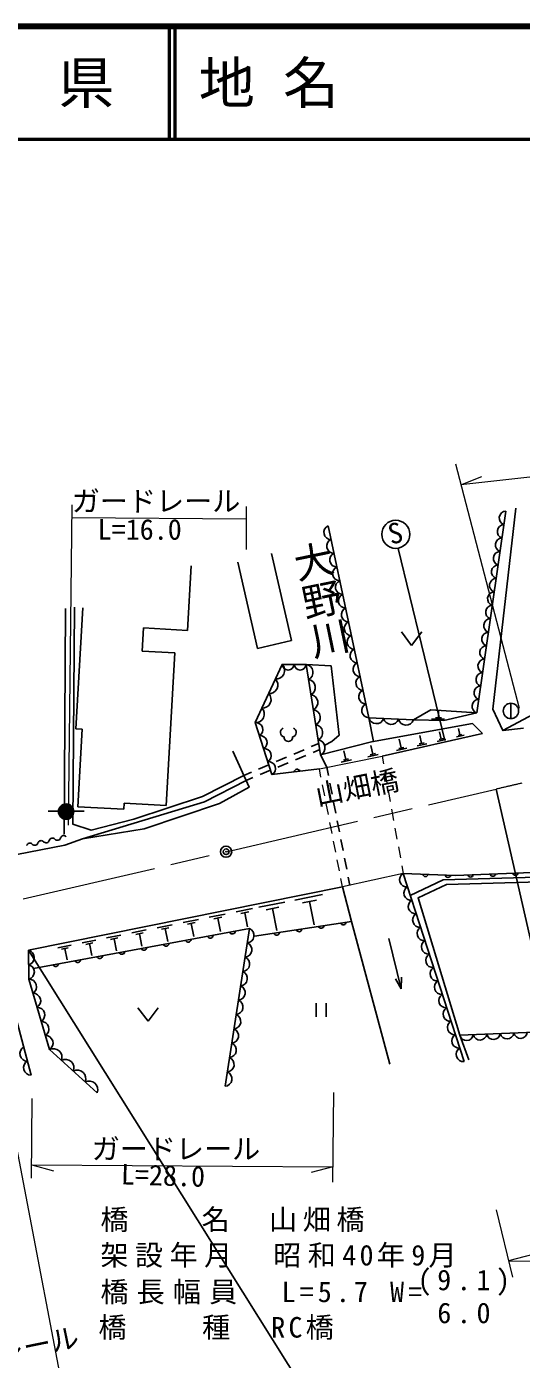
# Model space of a CAD drawing. Units: millimetres, scale not verified. Extents: x 40000 to 680000, y 20000 to 380000.
# Drawn here: x 355067 to 399092, y 261394 to 380000 of the extents above; entities that cross this region are included whole.
import ezdxf
from ezdxf.enums import TextEntityAlignment as Align

# ---------------------------------------------------------------- set-up
doc = ezdxf.new("R2010")
doc.units = ezdxf.units.MM
doc.header["$LTSCALE"] = 1000
doc.header["$PDMODE"] = 32
doc.header["$PDSIZE"] = 500
doc.linetypes.add('CHAIN', pattern=[18.5, 12, -1.5, 3.5, -1.5])
for name, color, linetype, lineweight in [('M-BGD', 7, 'Continuous', 25), ('M-BMK', 2, 'CHAIN', 13), ('M-BMK-SRVR', 3, 'Continuous', 25), ('M-STR-HTXT', 7, 'Continuous', 13), ('M-STR-STRC', 7, 'Continuous', 25), ('M-STR-STRI', 7, 'Continuous', 13), ('M-TTL', 2, 'Continuous', 140), ('M-TTL-LINE', 7, 'Continuous', 50)]:
    doc.layers.add(name, color=color, linetype=linetype, lineweight=lineweight)
doc.layers.add('M-TTL-TXT', color=7, linetype='Continuous')
doc.styles.add('@ＭＳ ゴシック', font='')
doc.styles.add('ＭＳ ゴシック', font='')
doc.styles.get('@ＭＳ ゴシック').set_extended_font_data('@MS Gothic')
doc.styles.get('ＭＳ ゴシック').set_extended_font_data('MS Gothic')

msp = doc.modelspace()

# ---------------------------------------------------------------- hatches: boundary and pattern name
at = {"layer": 'M-BGD'}
msp.add_hatch(color=256, dxfattribs=at).paths.add_polyline_path([(359259, 310139, -1), (357894, 310139, -1)])

# ---------------------------------------------------------------- linework, layer by layer
for p, q in [((397710, 336883), (395121, 318925)), ((388138, 333559), (392287, 316456)), ((375625, 324664), (373865, 332328)), ((376863, 333111), (378643, 325358)), ((369367, 326270), (369693, 332018)), ((358531, 328222), (358418, 308123)), ((360059, 328284), (359450, 317517)), ((365353, 324432), (365470, 326491)), ((365470, 326491), (369367, 326270)), ((378643, 325358), (375625, 324664)), ((388423, 326128), (389323, 324928)), ((389323, 324928), (390223, 326128)), ((368265, 324267), (365353, 324432)), ((367496, 310688), (368265, 324267)), ((381229, 315185), (379941, 323239)), ((391711, 318559), (391727, 319148)), ((398161, 319781), (398164, 318416)), ((385519, 318500), (385934, 316372)), ((385752, 316338), (394750, 317983)), ((391094, 318367), (392259, 318382)), ((391458, 318479), (391996, 318501)), ((394750, 317983), (395626, 317106)), ((359450, 317517), (360018, 317485)), ((360018, 317485), (359627, 310575)), ((395626, 317106), (386692, 315066)), ((390221, 316209), (390058, 316922)), ((391961, 316595), (391813, 317243)), ((393996, 316939), (393307, 316782)), ((393800, 317003), (393456, 316924)), ((393628, 316964), (393494, 317550)), ((378837, 315256), (379757, 315648)), ((380401, 315922), (381065, 316205)), ((380553, 315413), (381152, 315665)), ((383484, 314777), (383306, 315557)), ((385868, 315251), (385690, 316031)), ((388895, 315774), (387977, 315565)), ((388634, 315860), (388175, 315755)), ((388404, 315807), (388226, 316587)), ((390669, 316179), (389830, 315988)), ((390430, 316257), (390011, 316162)), ((392368, 316567), (391606, 316393)), ((392151, 316638), (391770, 316551)), ((375709, 313924), (376629, 314316)), ((377273, 314590), (378193, 314982)), ((377418, 314098), (378340, 314485)), ((378985, 314756), (379907, 315143)), ((383974, 314744), (383056, 314534)), ((383713, 314829), (383254, 314725)), ((386358, 315218), (385441, 315008)), ((386098, 315303), (385639, 315198)), ((374401, 313367), (375065, 313650)), ((374605, 312918), (375204, 313169)), ((375850, 313440), (376772, 313827)), ((381116, 313958), (376900, 313431)), ((381922, 313349), (381777, 314090)), ((382248, 311680), (382056, 312662)), ((396859, 312138), (405749, 273022)), ((363704, 310344), (363735, 310901)), ((363735, 310901), (367496, 310688)), ((382574, 310012), (382382, 310993)), ((356981, 310175), (357895, 310176)), ((359274, 310175), (360188, 310176)), ((359627, 310575), (363704, 310344)), ((382900, 308344), (382708, 309325)), ((383226, 306675), (383035, 307657)), ((383553, 305007), (383361, 305988)), ((383832, 303579), (383687, 304320)), ((388570, 304638), (393994, 287892)), ((355235, 297798), (383176, 303432)), ((378933, 302270), (381389, 302766)), ((383176, 303432), (383990, 300369)), ((373705, 301216), (375168, 301511)), ((375729, 301624), (378030, 302088)), ((376374, 301395), (377524, 301627)), ((376949, 301511), (377344, 299555)), ((379621, 302026), (380849, 302273)), ((380235, 302150), (380656, 300062)), ((368981, 300264), (370363, 300542)), ((369368, 300126), (370059, 300265)), ((369714, 300196), (369951, 299021)), ((371323, 300736), (372745, 301023)), ((371722, 300594), (372433, 300738)), ((372077, 300666), (372321, 299457)), ((374115, 301071), (374846, 301218)), ((374481, 301144), (374731, 299901)), ((375351, 299048), (383990, 300369)), ((383990, 300369), (387376, 287669)), ((355682, 296191), (374901, 299727)), ((362186, 298893), (363452, 299149)), ((362541, 298767), (363174, 298895)), ((364413, 299342), (365717, 299605)), ((364778, 299213), (365430, 299344)), ((365104, 299278), (365328, 298170)), ((366678, 299799), (368020, 300070)), ((367054, 299665), (367725, 299801)), ((367390, 299733), (367620, 298592)), ((372730, 285693), (374901, 299727)), ((355235, 297798), (379756, 258713)), ((357843, 298017), (359034, 298258)), ((358177, 297899), (358773, 298019)), ((358475, 297959), (358679, 296946)), ((359996, 298452), (361224, 298699)), ((360340, 298329), (360955, 298453)), ((360647, 298391), (360858, 297347)), ((362857, 298831), (363074, 297755)), ((387292, 298845), (388392, 294358)), ((353161, 295427), (355462, 286688)), ((388392, 294358), (388414, 295393)), ((388392, 294358), (387894, 295265)), ((393610, 290242), (444133, 292233))]:
    msp.add_line(p, q, dxfattribs=at)
for points in [[(397442, 317372), (396541, 319272), (398614, 337152)], [(381889, 335568), (385519, 318500), (389482, 318299)], [(374401, 313367), (370731, 311480), (364613, 309471), (360814, 308503), (359188, 309015), (359334, 328350)], [(437679, 321038), (421444, 324279), (406595, 322224), (397442, 317372), (399293, 317579)], [(376900, 313431), (375393, 318061), (377804, 323239), (379941, 323239)], [(379941, 323239), (382160, 323102), (382872, 316938), (382221, 316387), (381612, 316046)], [(311176, 299607), (312268, 299467), (316048, 299851), (320405, 300454), (336787, 303015), (347910, 305115), (358467, 307142), (360047, 307718), (365526, 308613), (372229, 310859), (374877, 312320), (373416, 315535)], [(385752, 316338), (381229, 315185), (381777, 314090)], [(360047, 307718), (370880, 311017), (374605, 312918)], [(388570, 304638), (393194, 304463), (409892, 305093), (439398, 310161), (440219, 309750)], [(444133, 292233), (439406, 309783), (409853, 304571), (392144, 304076), (389204, 302682)], [(392422, 303662), (410116, 304153), (439540, 309283)], [(392422, 303662), (389902, 302481), (393610, 290242), (394410, 288049)], [(361340, 285124), (357094, 288960), (355258, 295234), (355235, 297798)]]:
    msp.add_lwpolyline(points, dxfattribs=at)
msp.add_lwpolyline([(395121, 318925), (391034, 319194), (389482, 318299), (392185, 318263)], close=True, dxfattribs=at)
for centre, radius in [((387916, 334820), 1250), ((398165, 319098), 683), ((358577, 310139), 683)]:
    msp.add_circle(centre, radius, dxfattribs=at)
for centre, radius, start, end in [((397738, 336268), 616, 92.6334, 250.95958), ((397566, 335071), 616, 92.6334, 250.95958), ((382154, 334987), 638, 114.52558, 269.48802), ((397393, 333873), 616, 92.6334, 250.95958), ((382413, 333768), 638, 114.52558, 269.48802), ((397220, 332676), 616, 92.6334, 250.95958), ((382672, 332549), 638, 114.52558, 269.48802), ((382931, 331330), 638, 114.52558, 269.48802), ((397048, 331479), 616, 92.6334, 250.95958), ((383191, 330111), 638, 114.52558, 269.48802), ((396875, 330282), 616, 92.6334, 250.95958), ((383450, 328891), 638, 114.52558, 269.48802), ((396703, 329085), 616, 92.6334, 250.95958), ((383709, 327672), 638, 114.52558, 269.48802), ((396530, 327887), 616, 92.6334, 250.95958), ((383969, 326453), 638, 114.52558, 269.48802), ((396357, 326690), 616, 92.6334, 250.95958), ((384228, 325234), 638, 114.52558, 269.48802), ((396185, 325493), 616, 92.6334, 250.95958), ((384487, 324015), 638, 114.52558, 269.48802), ((396012, 324296), 616, 92.6334, 250.95958), ((377267, 322702), 760, 265.02361, 45.04222), ((378338, 323275), 535, 183.79056, 356.20944), ((379407, 323275), 535, 183.79056, 356.20944), ((379839, 322535), 712, 296.40702, 81.75833), ((384746, 322796), 638, 114.52558, 269.48802), ((395840, 323098), 616, 92.6334, 250.95958), ((376665, 321407), 760, 265.02361, 45.04222), ((380053, 321192), 712, 296.40702, 81.75833), ((385006, 321577), 638, 114.52558, 269.48802), ((395667, 321901), 616, 92.6334, 250.95958), ((376062, 320113), 760, 265.02361, 45.04222), ((380268, 319850), 712, 296.40702, 81.75833), ((385265, 320358), 638, 114.52558, 269.48802), ((395494, 320704), 616, 92.6334, 250.95958), ((375459, 318818), 760, 265.02361, 45.04222), ((380483, 318507), 712, 296.40702, 81.75833), ((385524, 319138), 638, 114.52558, 269.48802), ((395322, 319507), 616, 92.6334, 250.95958), ((375467, 317445), 620, 299.21877, 96.83554), ((380697, 317165), 712, 296.40702, 81.75833), ((386189, 318654), 687, 192.92138, 341.2748), ((387510, 318587), 687, 192.92138, 341.2748), ((388831, 318520), 687, 192.92138, 341.2748), ((375844, 316288), 620, 299.21877, 96.83554), ((376220, 315130), 620, 299.21877, 96.83554), ((380912, 315823), 712, 296.40702, 81.75833), ((376597, 313973), 620, 299.21877, 96.83554), ((379138, 313655), 256, 19.80541, 174.44465), ((355351, 307039), 297, 42.21884, 162.83878), ((355791, 307438), 297, 222.21884, 342.83878), ((356359, 307263), 297, 42.21884, 162.83878), ((356800, 307662), 297, 222.21884, 342.83878), ((357368, 307487), 297, 42.21884, 162.83878), ((357808, 307886), 297, 222.21884, 342.83878), ((358376, 307711), 297, 42.21884, 162.83878), ((388902, 304084), 645, 120.94936, 274.942), ((390571, 304618), 256, 190.51767, 345.15691), ((392570, 304543), 256, 190.51767, 345.15691), ((394564, 304571), 256, 194.84146, 349.4807), ((396563, 304646), 256, 194.84146, 349.4807), ((398561, 304722), 256, 194.84146, 349.4807), ((389290, 302888), 645, 120.94936, 274.942), ((389677, 301692), 645, 120.94936, 274.942), ((383251, 300313), 256, 201.37368, 356.01291), ((390064, 300496), 645, 120.94936, 274.942), ((371407, 299141), 256, 203.10311, 357.74234), ((373374, 299503), 256, 203.10311, 357.74234), ((374638, 299114), 667, 275.68167, 66.72936), ((377319, 299406), 256, 201.37368, 356.01291), ((379296, 299709), 256, 201.37368, 356.01291), ((381273, 300011), 256, 201.37368, 356.01291), ((390452, 299300), 645, 120.94936, 274.942), ((355080, 297155), 661, 284.6099, 76.42242), ((365506, 298056), 256, 203.10311, 357.74234), ((367473, 298417), 256, 203.10311, 357.74234), ((369440, 298779), 256, 203.10311, 357.74234), ((374441, 297838), 667, 275.68167, 66.72936), ((390839, 298104), 645, 120.94936, 274.942), ((355092, 295873), 661, 284.6099, 76.42242), ((357638, 296608), 256, 203.10311, 357.74234), ((359605, 296970), 256, 203.10311, 357.74234), ((361572, 297332), 256, 203.10311, 357.74234), ((363539, 297694), 256, 203.10311, 357.74234), ((374243, 296563), 667, 275.68167, 66.72936), ((391226, 296908), 645, 120.94936, 274.942), ((374046, 295287), 667, 275.68167, 66.72936), ((391614, 295712), 645, 120.94936, 274.942), ((355272, 294556), 677, 301.48266, 91.1338), ((373848, 294011), 667, 275.68167, 66.72936), ((392001, 294516), 645, 120.94936, 274.942), ((355639, 293302), 677, 301.48266, 91.1338), ((373651, 292735), 667, 275.68167, 66.72936), ((392389, 293320), 645, 120.94936, 274.942), ((356006, 292047), 677, 301.48266, 91.1338), ((373454, 291459), 667, 275.68167, 66.72936), ((392776, 292123), 645, 120.94936, 274.942), ((356373, 290792), 677, 301.48266, 91.1338), ((373256, 290184), 667, 275.68167, 66.72936), ((393163, 290927), 645, 120.94936, 274.942), ((356740, 289537), 677, 301.48266, 91.1338), ((373059, 288908), 667, 275.68167, 66.72936), ((393551, 289731), 645, 120.94936, 274.942), ((394207, 290378), 612, 192.82629, 351.68668), ((395410, 290426), 612, 192.82629, 351.68668), ((396613, 290473), 612, 192.82629, 351.68668), ((397816, 290521), 612, 192.82629, 351.68668), ((399019, 290568), 612, 192.82629, 351.68668), ((355130, 288603), 667, 119.23174, 270.27307), ((357449, 288286), 762, 338.00042, 117.82126), ((372862, 287632), 667, 275.68167, 66.72936), ((393938, 288535), 645, 120.94936, 274.942), ((355459, 287355), 667, 119.23174, 270.27307), ((358511, 287327), 762, 338.00042, 117.82126), ((359573, 286369), 762, 338.00042, 117.82126), ((360634, 285410), 762, 338.00042, 117.82126), ((372664, 286356), 667, 275.68167, 66.72936)]:
    msp.add_arc(centre, radius, start, end, dxfattribs=at)
at = {"layer": 'M-BMK'}
for p, q in [((372816, 306572), (396859, 312138)), ((336746, 298168), (372816, 306572))]:
    msp.add_line(p, q, dxfattribs=at)
msp.add_arc((430945, 171155), 145045, 73.43387, 103.59189, dxfattribs=at)
at = {"layer": 'M-BMK-SRVR'}
msp.add_circle((372816, 306572), 500, dxfattribs=at)
msp.add_point((372816, 306572), dxfattribs=at)
at = {"layer": 'M-STR-HTXT'}
for p, q in [((437330, 344057), (393705, 339227)), ((393218, 341094), (398891, 319335)), ((393705, 339227), (395568, 339955)), ((359098, 337453), (358759, 308921)), ((374592, 337284), (374592, 333474)), ((359084, 336311), (374592, 336183)), ((351006, 296698), (357997, 260153)), ((382381, 285129), (382296, 277171)), ((355542, 284621), (355457, 277509)), ((446472, 282700), (397944, 270161)), ((355542, 278695), (382311, 278515)), ((355542, 278695), (357470, 278164)), ((382311, 278515), (380375, 278010)), ((396850, 274712), (398297, 268694)), ((397944, 270161), (399944, 270143))]:
    msp.add_line(p, q, dxfattribs=at)
at = {"layer": 'M-STR-STRC'}
for p, q in [((380828, 293083), (380828, 291883)), ((381728, 291883), (381728, 293083)), ((364971, 292679), (365871, 291479)), ((365871, 291479), (366771, 292679))]:
    msp.add_line(p, q, dxfattribs=at)
for centre, radius, start, end in [((378075, 317193), 419, 113.44836, 257.2818), ((378356, 316761), 374, 176.52859, 3.47141), ((378637, 317193), 419, 282.7182, 66.55164)]:
    msp.add_arc(centre, radius, start, end, dxfattribs=at)
at = {"layer": 'M-STR-STRI'}
for p, q in [((381116, 313958), (386692, 315066)), ((386692, 315066), (386816, 314379)), ((381262, 313210), (381116, 313958)), ((386940, 313690), (387117, 312706)), ((381589, 311541), (381397, 312523)), ((387241, 312017), (387419, 311033)), ((381915, 309873), (381723, 310854)), ((387543, 310344), (387720, 309360)), ((382242, 308205), (382050, 309186)), ((387844, 308671), (388021, 307687)), ((382569, 306536), (382377, 307518)), ((388145, 306998), (388323, 306014)), ((382895, 304868), (382703, 305849)), ((388447, 305325), (388570, 304638)), ((383176, 303432), (383030, 304181)), ((388570, 304638), (383176, 303432))]:
    msp.add_line(p, q, dxfattribs=at)
at = {"layer": 'M-TTL'}
msp.add_line((680000, 380000), (40000, 380000), dxfattribs=at)
at = {"layer": 'M-TTL-LINE'}
for p, q in [((367750, 380000), (367750, 370000)), ((368250, 380000), (368250, 370000)), ((40000, 370000), (680000, 370000))]:
    msp.add_line(p, q, dxfattribs=at)

# ---------------------------------------------------------------- texts
at = {"layer": 'M-BGD'}
for s, height, rotation, style, p in [('S', 1833, 13.129, 'ＭＳ ゴシック', (387596, 333360)), ('大野川', 2566, 281.717, '@ＭＳ ゴシック', (378198, 333737)), ('山畑橋', 1833, 11.107, 'ＭＳ ゴシック', (381063, 310138))]:
    msp.add_text(s, height=height, rotation=rotation, dxfattribs=dict(at, style=style)).set_placement(p, align=Align.BOTTOM_LEFT)
at = {"layer": 'M-STR-HTXT', "style": 'ＭＳ ゴシック'}
for s, p in [('ガードレール', (359084, 336311)), ('L=16.0', (361388, 333791)), ('ガードレール', (360851, 278659))]:
    msp.add_text(s, height=1833, dxfattribs=at).set_placement(p, align=Align.BOTTOM_LEFT)
for s, rotation, p in [('L=28.0', 358.281, (363419, 276420)), ('ガードレール', 11.62, (345266, 258981))]:
    msp.add_text(s, height=1833, rotation=rotation, dxfattribs=at).set_placement(p, align=Align.BOTTOM_LEFT)
at = {"layer": 'M-STR-STRI', "char_height": 1833, "attachment_point": 7, "style": 'ＭＳ ゴシック'}
for s, insert in [('\\T1.2;橋\u3000\u3000名\u3000山畑橋', (361632, 272718)), ('\\T1.23;架設年月\u3000昭和40年9月', (361632, 269548)), ('\\T1.4;(9.1)', (389858, 267057)), ('\\T1.29;橋長幅員\u3000L=5.7\\~W=', (361632, 266279)), ('\\T1.4;6.0', (391612, 264582)), ('\\T1.23;橋\u3000\u3000種\u3000RC橋', (361454, 263129))]:
    msp.add_mtext(s, dxfattribs=dict(at, insert=insert))
at = {"layer": 'M-TTL-TXT', "style": 'ＭＳ ゴシック'}
msp.add_text('山\u3000口\u3000県', height=3666, dxfattribs=at).set_placement((350375, 375000), align=Align.MIDDLE_CENTER)
msp.add_text('地 名', height=3666, dxfattribs=at).set_placement((370380, 375000), align=Align.MIDDLE_LEFT)

doc.saveas('drawing.dxf')
